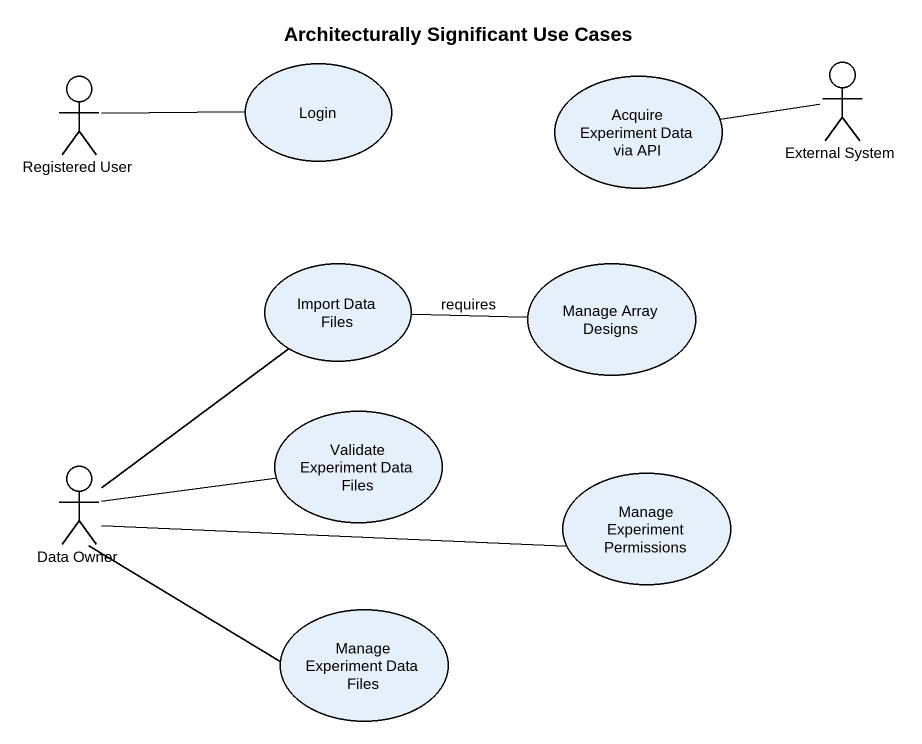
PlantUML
@startuml
title Architecturally Significant Use Cases
actor "Registered User" as Registered_User
usecase Login
usecase "Acquire Experiment Data via API" as Acquire_Experiment_Data_via
actor "External System" as External_System
usecase "Import Data Files" as Import_Data_Files
usecase "Manage Array Designs" as Manage_Array_Designs
usecase "Validate Experiment Data Files" as Validate_Experiment_Data
actor "Data Owner" as Data_Owner
usecase "Manage Experiment Permissions" as Manage_Experiment
usecase "Manage Experiment Data Files" as Manage_Experiment_Data_Files
Registered_User -right- Login
External_System -left- Acquire_Experiment_Data_via
Import_Data_Files -right- Manage_Array_Designs : requires
Data_Owner -up- Import_Data_Files
Data_Owner -right- Validate_Experiment_Data
Data_Owner -right- Manage_Experiment
Data_Owner -right- Manage_Experiment_Data_Files
@enduml
